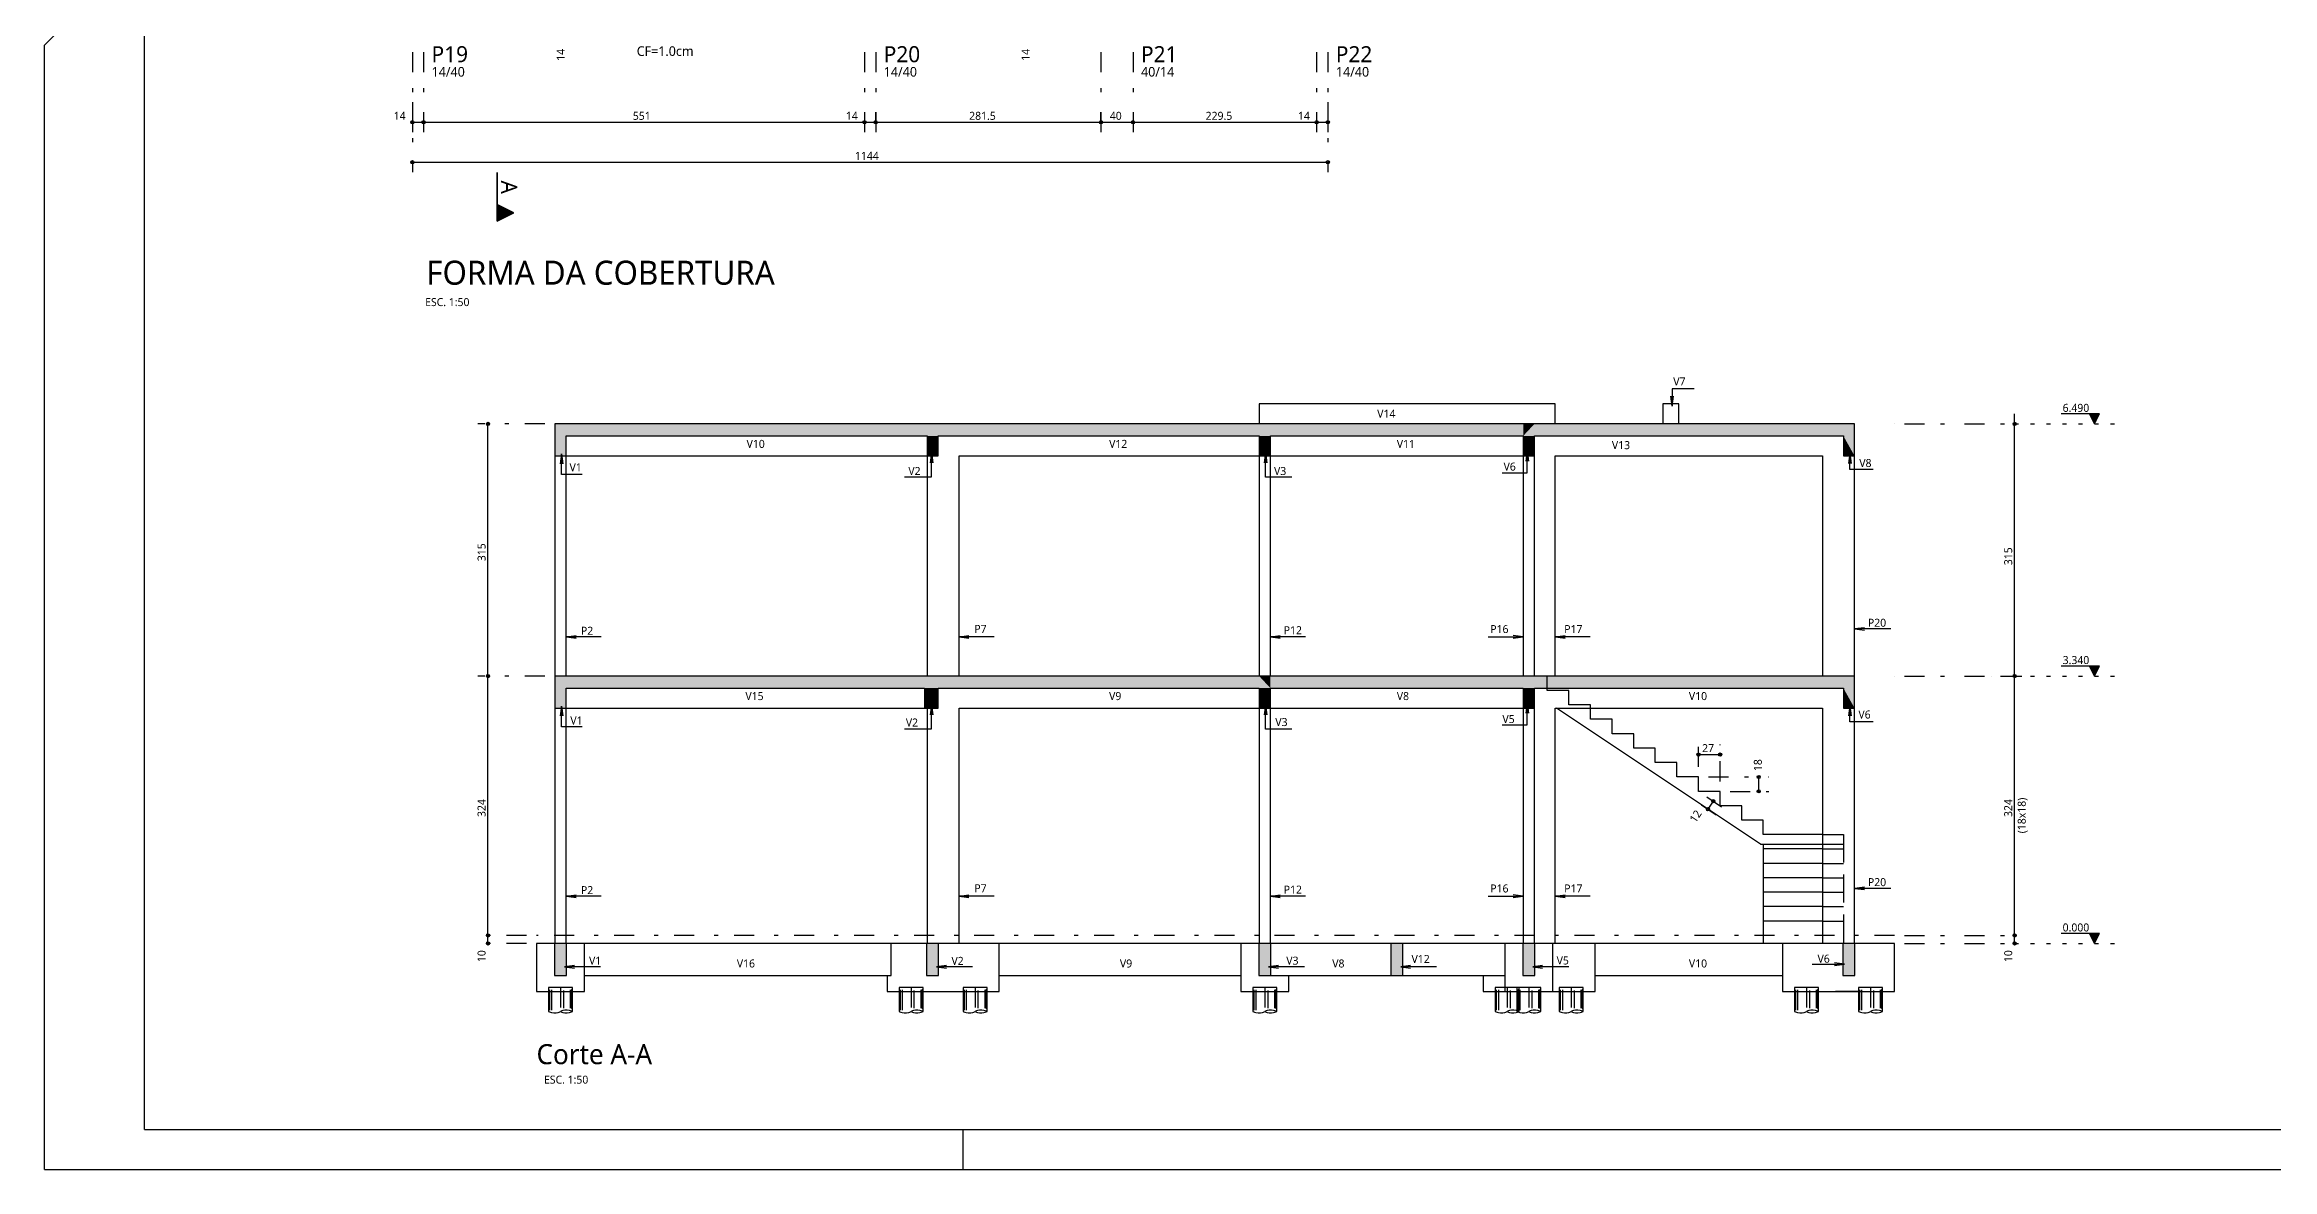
# Model space of a CAD drawing. Extents: x 5.7 to 89.5, y 0 to 70.
# Drawn here: x 5.7 to 61.4, y 0 to 28.1 of the extents above; entities that cross this region are included whole.
import ezdxf

# ---------------------------------------------------------------- set-up
doc = ezdxf.new("R2010")
doc.units = 0
doc.header["$MEASUREMENT"] = 0
for name, pattern in [('ESTILO_TQS_0001', [1, 0.7, -0.3]), ('ESTILO_TQS_0002', [0.4, 0.1, -0.3]), ('ESTILO_TQS_0003', [1.5, 0.5, -0.4, 0.1, -0.5])]:
    doc.linetypes.add(name, pattern=pattern)
for name, color, linetype in [('1', 1, 'CONTINUOUS'), ('12', 12, 'CONTINUOUS'), ('2', 2, 'CONTINUOUS'), ('3', 3, 'CONTINUOUS'), ('5', 5, 'CONTINUOUS'), ('6', 6, 'CONTINUOUS'), ('9', 9, 'CONTINUOUS')]:
    doc.layers.add(name, color=color, linetype=linetype)
doc.styles.add('TQS_LUCIDA_SANS_UNICODE', font='L_10646.TTF')

msp = doc.modelspace()

# ---------------------------------------------------------------- linework, layer by layer
at = {"layer": '1', "linetype": 'Continuous'}
for p, q in [((5.722, 28.088), (7.222, 29.588)), ((5.722, 0), (5.722, 28.088)), ((14.914, 26.911), (14.914, 26.911)), ((37.794, 26.911), (37.794, 26.911)), ((14.914, 26.161), (15.194, 26.161)), ((15.194, 26.161), (26.214, 26.161)), ((26.214, 26.161), (26.494, 26.161)), ((26.494, 26.161), (32.124, 26.161)), ((26.494, 25.911), (26.494, 25.911)), ((32.124, 26.161), (32.924, 26.161)), ((32.124, 25.911), (32.124, 25.911)), ((32.924, 26.161), (37.514, 26.161)), ((37.514, 26.161), (37.794, 26.161)), ((14.914, 25.161), (37.794, 25.161)), ((16.803, 12.325), (16.803, 18.625)), ((18.477, 18.625), (18.477, 18.625)), ((51.957, 18.625), (51.957, 18.625)), ((54.957, 12.075), (54.957, 18.875)), ((57.082, 18.875), (56.122, 18.875)), ((56.957, 18.625), (56.832, 18.875)), ((56.843, 18.853), (57.07, 18.853)), ((56.854, 18.831), (57.059, 18.831)), ((56.865, 18.808), (57.048, 18.808)), ((56.876, 18.786), (57.037, 18.786)), ((56.887, 18.764), (57.026, 18.764)), ((56.898, 18.742), (57.015, 18.742)), ((56.91, 18.719), (57.004, 18.719)), ((56.921, 18.697), (56.992, 18.697)), ((56.932, 18.675), (56.981, 18.675)), ((56.943, 18.652), (56.97, 18.652)), ((56.957, 18.625), (57.082, 18.875)), ((16.803, 5.845), (16.803, 12.325)), ((18.477, 12.325), (18.477, 12.325)), ((18.477, 12.325), (18.477, 12.325)), ((51.957, 12.325), (51.957, 12.325)), ((51.957, 12.325), (51.957, 12.325)), ((54.389, 12.325), (54.389, 12.325)), ((54.957, 5.845), (54.957, 12.325)), ((57.082, 12.575), (56.122, 12.575)), ((56.957, 12.325), (56.832, 12.575)), ((56.843, 12.553), (57.07, 12.553)), ((56.854, 12.531), (57.059, 12.531)), ((56.865, 12.508), (57.048, 12.508)), ((56.876, 12.486), (57.037, 12.486)), ((56.887, 12.464), (57.026, 12.464)), ((56.898, 12.442), (57.015, 12.442)), ((56.91, 12.419), (57.004, 12.419)), ((56.921, 12.397), (56.992, 12.397)), ((56.932, 12.375), (56.981, 12.375)), ((56.943, 12.352), (56.97, 12.352)), ((56.957, 12.325), (57.082, 12.575)), ((47.057, 10.364), (47.597, 10.364)), ((47.057, 9.805), (47.057, 9.805)), ((47.057, 9.805), (47.057, 9.805)), ((48.562, 9.445), (48.562, 9.805)), ((46.923, 9.246), (46.923, 9.246)), ((47.057, 9.445), (47.057, 9.445)), ((47.426, 9.199), (47.293, 8.999)), ((47.597, 9.445), (47.597, 9.445)), ((47.597, 9.445), (47.597, 9.445)), ((16.803, 5.645), (16.803, 5.845)), ((18.017, 5.845), (18.017, 5.845)), ((18.017, 5.845), (18.017, 5.845)), ((18.017, 5.645), (18.017, 5.645)), ((51.957, 5.845), (51.957, 5.845)), ((51.957, 5.845), (51.957, 5.845)), ((51.957, 5.645), (51.957, 5.645)), ((54.957, 5.645), (54.957, 5.845)), ((54.957, 5.645), (54.957, 5.645)), ((57.082, 5.895), (56.122, 5.895)), ((56.957, 5.645), (56.832, 5.895)), ((56.843, 5.873), (57.07, 5.873)), ((56.854, 5.851), (57.059, 5.851)), ((56.865, 5.828), (57.048, 5.828)), ((56.876, 5.806), (57.037, 5.806)), ((56.887, 5.784), (57.026, 5.784)), ((56.898, 5.762), (57.015, 5.762)), ((56.91, 5.739), (57.004, 5.739)), ((56.921, 5.717), (56.992, 5.717)), ((56.932, 5.695), (56.981, 5.695)), ((56.943, 5.672), (56.97, 5.672)), ((56.957, 5.645), (57.082, 5.895)), ((28.67, 1), (28.67, 0)), ((5.722, 0), (89.5, 0))]:
    msp.add_line(p, q, dxfattribs=at)
at = {"layer": '1', "linetype": 'ESTILO_TQS_0003'}
for p, q in [((14.914, 27.911), (14.914, 25.911)), ((15.194, 27.911), (15.194, 25.911)), ((15.194, 27.911), (15.194, 25.911)), ((26.214, 27.911), (26.214, 25.911)), ((26.214, 27.911), (26.214, 25.911)), ((26.494, 27.911), (26.494, 25.911)), ((32.124, 27.911), (32.124, 25.911)), ((32.924, 27.911), (32.924, 25.911)), ((32.924, 27.911), (32.924, 25.911)), ((37.514, 27.911), (37.514, 25.911)), ((37.514, 27.911), (37.514, 25.911)), ((37.794, 27.911), (37.794, 25.911)), ((14.914, 26.661), (14.914, 24.911)), ((26.494, 26.161), (26.494, 26.411)), ((32.124, 26.161), (32.124, 26.411)), ((37.794, 26.661), (37.794, 24.911)), ((18.227, 18.625), (16.553, 18.625)), ((52.207, 18.625), (55.207, 18.625)), ((18.227, 12.325), (16.553, 12.325)), ((18.227, 12.325), (16.553, 12.325)), ((52.207, 12.325), (55.207, 12.325)), ((52.207, 12.325), (55.207, 12.325)), ((54.639, 12.325), (55.207, 12.325)), ((47.057, 10.055), (47.057, 10.614)), ((47.597, 9.695), (47.597, 10.614)), ((47.307, 9.805), (48.812, 9.805)), ((47.131, 9.107), (47.501, 8.861)), ((47.265, 9.307), (47.634, 9.06)), ((47.847, 9.445), (48.812, 9.445)), ((17.767, 5.845), (16.553, 5.845)), ((17.767, 5.845), (16.553, 5.845)), ((17.767, 5.645), (16.553, 5.645)), ((52.207, 5.845), (55.207, 5.845)), ((52.207, 5.845), (55.207, 5.845)), ((52.207, 5.645), (55.207, 5.645)), ((18.617, 4.545), (18.617, 3.823)), ((27.377, 4.545), (27.377, 3.823)), ((28.977, 4.545), (28.977, 3.823)), ((36.217, 4.545), (36.217, 3.823)), ((42.277, 4.545), (42.277, 3.823)), ((42.817, 4.545), (42.817, 3.823)), ((43.877, 4.545), (43.877, 3.823)), ((49.757, 4.545), (49.757, 3.823)), ((51.357, 4.545), (51.357, 3.823))]:
    msp.add_line(p, q, dxfattribs=at)
at = {"layer": '1', "linetype": 'ESTILO_TQS_0001'}
for p, q in [((44.357, 11.605), (43.817, 11.605)), ((44.357, 11.525), (44.357, 11.605)), ((50.157, 8.365), (50.677, 8.365)), ((50.677, 8.365), (50.677, 5.645)), ((50.157, 8.125), (50.677, 8.125)), ((50.157, 8.005), (50.677, 8.005)), ((50.157, 7.645), (50.677, 7.645)), ((50.157, 7.285), (50.677, 7.285)), ((50.157, 6.925), (50.677, 6.925)), ((50.157, 6.565), (50.677, 6.565)), ((50.157, 6.205), (50.677, 6.205))]:
    msp.add_line(p, q, dxfattribs=at)
at = {"layer": '1', "linetype": 'Continuous'}
for points in [[(46.945, 19.501), (46.397, 19.501), (46.397, 19.069), (46.365, 19.317), (46.397, 19.069), (46.43, 19.317)], [(19.16, 17.359), (18.642, 17.359), (18.642, 17.877), (18.674, 17.63), (18.642, 17.877), (18.609, 17.63)], [(27.211, 17.304), (27.888, 17.304), (27.888, 17.901), (27.921, 17.653), (27.888, 17.901), (27.856, 17.653)], [(36.891, 17.296), (36.237, 17.296), (36.237, 17.901), (36.27, 17.653), (36.237, 17.901), (36.205, 17.653)], [(42.15, 17.405), (42.776, 17.405), (42.776, 17.944), (42.809, 17.696), (42.776, 17.944), (42.744, 17.696)], [(51.423, 17.485), (50.84, 17.485), (50.84, 17.881), (50.872, 17.633), (50.84, 17.881), (50.807, 17.633)], [(51.867, 13.502), (50.957, 13.502), (51.204, 13.534), (50.957, 13.502), (51.204, 13.469)], [(19.633, 13.304), (18.757, 13.304), (19.004, 13.271), (18.757, 13.304), (19.004, 13.336)], [(29.453, 13.304), (28.577, 13.304), (28.824, 13.271), (28.577, 13.304), (28.824, 13.336)], [(37.233, 13.304), (36.357, 13.304), (36.604, 13.271), (36.357, 13.304), (36.604, 13.336)], [(41.8, 13.304), (42.677, 13.304), (42.429, 13.271), (42.677, 13.304), (42.429, 13.336)], [(44.353, 13.304), (43.477, 13.304), (43.724, 13.271), (43.477, 13.304), (43.724, 13.336)], [(19.16, 11.059), (18.642, 11.059), (18.642, 11.577), (18.674, 11.33), (18.642, 11.577), (18.609, 11.33)], [(27.211, 11.004), (27.888, 11.004), (27.888, 11.601), (27.921, 11.353), (27.888, 11.601), (27.856, 11.353)], [(36.891, 10.996), (36.237, 10.996), (36.237, 11.601), (36.27, 11.353), (36.237, 11.601), (36.205, 11.353)], [(42.15, 11.105), (42.776, 11.105), (42.776, 11.644), (42.809, 11.396), (42.776, 11.644), (42.744, 11.396)], [(51.423, 11.185), (50.84, 11.185), (50.84, 11.581), (50.872, 11.333), (50.84, 11.581), (50.807, 11.333)], [(19.633, 6.824), (18.757, 6.824), (19.004, 6.791), (18.757, 6.824), (19.004, 6.856)], [(29.453, 6.824), (28.577, 6.824), (28.824, 6.791), (28.577, 6.824), (28.824, 6.856)], [(37.233, 6.824), (36.357, 6.824), (36.604, 6.791), (36.357, 6.824), (36.604, 6.856)], [(41.8, 6.824), (42.677, 6.824), (42.429, 6.791), (42.677, 6.824), (42.429, 6.856)], [(44.353, 6.824), (43.477, 6.824), (43.724, 6.791), (43.477, 6.824), (43.724, 6.856)], [(51.867, 7.022), (50.957, 7.022), (51.204, 7.054), (50.957, 7.022), (51.204, 6.989)], [(19.613, 5.061), (18.714, 5.061), (18.962, 5.094), (18.714, 5.061), (18.962, 5.029)], [(28.913, 5.061), (28.014, 5.061), (28.262, 5.094), (28.014, 5.061), (28.262, 5.029)], [(37.213, 5.061), (36.314, 5.061), (36.562, 5.094), (36.314, 5.061), (36.562, 5.029)], [(40.513, 5.061), (39.614, 5.061), (39.862, 5.094), (39.614, 5.061), (39.862, 5.029)], [(43.813, 5.061), (42.914, 5.061), (43.162, 5.094), (42.914, 5.061), (43.162, 5.029)], [(49.9, 5.125), (50.706, 5.125), (50.458, 5.093), (50.706, 5.125), (50.458, 5.158)]]:
    msp.add_lwpolyline(points, dxfattribs=at)
at = {"layer": '1', "linetype": 'ESTILO_TQS_0001'}
for points in [[(43.277, 11.965), (43.277, 12.325), (42.737, 12.325)], [(43.817, 11.605), (43.817, 11.965), (43.277, 11.965)]]:
    msp.add_lwpolyline(points, dxfattribs=at)
at = {"layer": '1', "linetype": 'ESTILO_TQS_0003'}
msp.add_lwpolyline([(51.957, 5.845), (18.017, 5.845)], dxfattribs=at)
at = {"layer": '1', "linetype": 'Continuous'}
for centre, radius in [((14.914, 26.161), 0.04), ((14.914, 26.161), 0.02), ((15.194, 26.161), 0.04), ((15.194, 26.161), 0.04), ((15.194, 26.161), 0.02), ((15.194, 26.161), 0.02), ((26.214, 26.161), 0.04), ((26.214, 26.161), 0.04), ((26.214, 26.161), 0.02), ((26.214, 26.161), 0.02), ((26.494, 26.161), 0.04), ((26.494, 26.161), 0.04), ((26.494, 26.161), 0.02), ((26.494, 26.161), 0.02), ((32.124, 26.161), 0.04), ((32.124, 26.161), 0.04), ((32.124, 26.161), 0.02), ((32.124, 26.161), 0.02), ((32.924, 26.161), 0.04), ((32.924, 26.161), 0.04), ((32.924, 26.161), 0.02), ((32.924, 26.161), 0.02), ((37.514, 26.161), 0.04), ((37.514, 26.161), 0.04), ((37.514, 26.161), 0.02), ((37.514, 26.161), 0.02), ((37.794, 26.161), 0.04), ((37.794, 26.161), 0.02), ((14.914, 25.161), 0.04), ((14.914, 25.161), 0.02), ((37.794, 25.161), 0.04), ((37.794, 25.161), 0.02), ((16.803, 18.625), 0.04), ((16.803, 18.625), 0.02), ((54.957, 18.625), 0.04), ((54.957, 18.625), 0.02), ((16.803, 12.325), 0.04), ((16.803, 12.325), 0.04), ((16.803, 12.325), 0.02), ((16.803, 12.325), 0.02), ((54.957, 12.325), 0.04), ((54.957, 12.325), 0.04), ((54.957, 12.325), 0.04), ((54.957, 12.325), 0.02), ((54.957, 12.325), 0.02), ((54.957, 12.325), 0.02), ((47.057, 10.364), 0.04), ((47.057, 10.364), 0.02), ((47.597, 10.364), 0.04), ((47.597, 10.364), 0.02), ((48.562, 9.805), 0.04), ((48.562, 9.445), 0.04), ((48.562, 9.805), 0.02), ((47.293, 8.999), 0.04), ((47.293, 8.999), 0.02), ((47.426, 9.199), 0.04), ((47.426, 9.199), 0.02), ((48.562, 9.445), 0.02), ((16.803, 5.845), 0.04), ((16.803, 5.845), 0.04), ((16.803, 5.645), 0.04), ((16.803, 5.845), 0.02), ((16.803, 5.845), 0.02), ((16.803, 5.645), 0.02), ((54.957, 5.845), 0.04), ((54.957, 5.845), 0.04), ((54.957, 5.645), 0.04), ((54.957, 5.645), 0.04), ((54.957, 5.845), 0.02), ((54.957, 5.845), 0.02), ((54.957, 5.645), 0.02), ((54.957, 5.645), 0.02)]:
    msp.add_circle(centre, radius, dxfattribs=at)
at = {"layer": '12', "linetype": 'Continuous'}
for q in [(8.222, 69), (88.5, 1)]:
    msp.add_line((8.222, 1), q, dxfattribs=at)
at = {"layer": '2', "linetype": 'Continuous'}
for p, q in [((48.604, 8.125), (43.504, 11.525)), ((48.604, 8.125), (50.157, 8.125)), ((48.677, 8.125), (48.677, 5.645)), ((18.917, 4.545), (18.317, 4.545)), ((18.317, 4.545), (18.317, 3.945)), ((18.331, 3.982), (18.331, 4.485)), ((18.351, 3.979), (18.351, 4.49)), ((18.403, 3.976), (18.403, 4.488)), ((18.698, 4.026), (18.698, 4.467)), ((18.866, 4.032), (18.866, 4.49)), ((18.898, 4.023), (18.898, 4.493)), ((18.91, 4.012), (18.91, 4.507)), ((18.917, 3.945), (18.917, 4.545)), ((27.677, 4.545), (27.077, 4.545)), ((27.077, 4.545), (27.077, 3.945)), ((27.091, 3.982), (27.091, 4.485)), ((27.111, 3.979), (27.111, 4.49)), ((27.163, 3.976), (27.163, 4.488)), ((27.458, 4.026), (27.458, 4.467)), ((27.626, 4.032), (27.626, 4.49)), ((27.658, 4.023), (27.658, 4.493)), ((27.67, 4.012), (27.67, 4.507)), ((27.677, 3.945), (27.677, 4.545)), ((29.277, 4.545), (28.677, 4.545)), ((28.677, 4.545), (28.677, 3.945)), ((28.691, 3.982), (28.691, 4.485)), ((28.711, 3.979), (28.711, 4.49)), ((28.763, 3.976), (28.763, 4.488)), ((29.058, 4.026), (29.058, 4.467)), ((29.226, 4.032), (29.226, 4.49)), ((29.258, 4.023), (29.258, 4.493)), ((29.27, 4.012), (29.27, 4.507)), ((29.277, 3.945), (29.277, 4.545)), ((36.517, 4.545), (35.917, 4.545)), ((35.917, 4.545), (35.917, 3.945)), ((35.931, 3.982), (35.931, 4.485)), ((35.951, 3.979), (35.951, 4.49)), ((36.003, 3.976), (36.003, 4.488)), ((36.298, 4.026), (36.298, 4.467)), ((36.466, 4.032), (36.466, 4.49)), ((36.498, 4.023), (36.498, 4.493)), ((36.51, 4.012), (36.51, 4.507)), ((36.517, 3.945), (36.517, 4.545)), ((42.577, 4.545), (41.977, 4.545)), ((41.977, 4.545), (41.977, 3.945)), ((41.991, 3.982), (41.991, 4.485)), ((42.011, 3.979), (42.011, 4.49)), ((42.063, 3.976), (42.063, 4.488)), ((42.358, 4.026), (42.358, 4.467)), ((43.117, 4.545), (42.517, 4.545)), ((42.517, 4.545), (42.517, 3.945)), ((42.526, 4.032), (42.526, 4.49)), ((42.531, 3.982), (42.531, 4.485)), ((42.551, 3.979), (42.551, 4.49)), ((42.558, 4.023), (42.558, 4.493)), ((42.57, 4.012), (42.57, 4.507)), ((42.577, 3.945), (42.577, 4.545)), ((42.603, 3.976), (42.603, 4.488)), ((42.898, 4.026), (42.898, 4.467)), ((43.066, 4.032), (43.066, 4.49)), ((43.098, 4.023), (43.098, 4.493)), ((43.11, 4.012), (43.11, 4.507)), ((43.117, 3.945), (43.117, 4.545)), ((44.177, 4.545), (43.577, 4.545)), ((43.577, 4.545), (43.577, 3.945)), ((43.591, 3.982), (43.591, 4.485)), ((43.611, 3.979), (43.611, 4.49)), ((43.663, 3.976), (43.663, 4.488)), ((43.958, 4.026), (43.958, 4.467)), ((44.126, 4.032), (44.126, 4.49)), ((44.158, 4.023), (44.158, 4.493)), ((44.17, 4.012), (44.17, 4.507)), ((44.177, 3.945), (44.177, 4.545)), ((50.057, 4.545), (49.457, 4.545)), ((49.457, 4.545), (49.457, 3.945)), ((49.471, 3.982), (49.471, 4.485)), ((49.491, 3.979), (49.491, 4.49)), ((49.543, 3.976), (49.543, 4.488)), ((49.838, 4.026), (49.838, 4.467)), ((50.006, 4.032), (50.006, 4.49)), ((50.038, 4.023), (50.038, 4.493)), ((50.05, 4.012), (50.05, 4.507)), ((50.057, 3.945), (50.057, 4.545)), ((51.657, 4.545), (51.057, 4.545)), ((51.057, 4.545), (51.057, 3.945)), ((51.071, 3.982), (51.071, 4.485)), ((51.091, 3.979), (51.091, 4.49)), ((51.143, 3.976), (51.143, 4.488)), ((51.438, 4.026), (51.438, 4.467)), ((51.606, 4.032), (51.606, 4.49)), ((51.638, 4.023), (51.638, 4.493)), ((51.65, 4.012), (51.65, 4.507)), ((51.657, 3.945), (51.657, 4.545))]:
    msp.add_line(p, q, dxfattribs=at)
for points in [[(36.077, 19.125), (36.077, 18.625)], [(36.357, 19.125), (36.077, 19.125)], [(40.667, 19.125), (40.467, 19.125), (36.357, 19.125)], [(42.677, 19.125), (40.867, 19.125), (40.667, 19.125)], [(43.477, 18.625), (43.477, 19.125), (42.817, 19.125), (42.677, 19.125)], [(46.167, 19.125), (46.167, 18.625)], [(46.567, 18.625), (46.567, 19.125), (46.167, 19.125)], [(18.757, 18.625), (18.477, 18.625), (18.477, 17.825), (18.757, 17.825)], [(27.777, 18.625), (18.757, 18.625)], [(27.777, 18.625), (18.757, 18.625)], [(28.057, 18.625), (27.777, 18.625)], [(36.077, 18.625), (28.057, 18.625)], [(36.077, 18.625), (28.577, 18.625)], [(36.357, 18.625), (36.077, 18.625)], [(42.677, 18.625), (36.357, 18.625)], [(42.957, 18.625), (42.677, 18.625)], [(50.677, 18.625), (42.957, 18.625)], [(50.957, 17.825), (50.957, 18.625), (50.677, 18.625)], [(18.477, 17.825), (18.477, 12.325)], [(18.757, 18.325), (27.777, 18.325)], [(18.757, 17.825), (18.757, 18.325)], [(18.757, 12.325), (18.757, 17.825)], [(18.757, 17.825), (27.777, 17.825)], [(27.777, 18.325), (27.777, 17.825), (28.057, 17.825)], [(27.777, 17.825), (27.777, 12.325)], [(28.057, 18.325), (36.077, 18.325)], [(28.057, 17.825), (28.057, 18.325)], [(28.577, 12.325), (28.577, 17.825)], [(28.577, 17.825), (36.077, 17.825)], [(36.077, 18.325), (36.077, 17.825), (36.357, 17.825)], [(36.077, 17.825), (36.077, 12.325)], [(36.357, 18.325), (42.677, 18.325)], [(36.357, 17.825), (36.357, 18.325)], [(36.357, 12.325), (36.357, 17.825)], [(36.357, 17.825), (42.677, 17.825)], [(42.677, 18.325), (42.677, 17.825), (42.957, 17.825)], [(42.677, 17.825), (42.677, 12.325)], [(42.957, 18.325), (50.677, 18.325)], [(42.957, 17.825), (42.957, 18.325)], [(42.957, 12.325), (42.957, 17.825)], [(43.477, 12.325), (43.477, 17.825)], [(43.477, 17.825), (46.167, 17.825), (46.367, 17.825)], [(46.367, 17.825), (46.567, 17.825), (50.157, 17.825)], [(50.157, 17.825), (50.157, 12.325)], [(50.677, 18.325), (50.677, 17.825), (50.957, 17.825)], [(50.957, 12.325), (50.957, 17.825)], [(18.757, 12.325), (18.477, 12.325), (18.477, 11.525), (18.757, 11.525)], [(27.717, 12.325), (18.757, 12.325)], [(28.057, 12.325), (27.717, 12.325)], [(36.077, 12.325), (28.057, 12.325)], [(36.077, 12.325), (28.577, 12.325)], [(36.357, 12.325), (36.077, 12.325)], [(42.677, 12.325), (36.357, 12.325)], [(42.957, 12.325), (42.677, 12.325)], [(50.677, 12.325), (42.957, 12.325)], [(50.957, 11.525), (50.957, 12.325), (50.677, 12.325)], [(18.757, 12.025), (27.717, 12.025)], [(18.757, 11.525), (18.757, 12.025)], [(27.717, 12.025), (27.717, 11.525), (28.057, 11.525)], [(28.057, 12.025), (36.077, 12.025)], [(28.057, 11.525), (28.057, 12.025)], [(36.077, 12.025), (36.077, 11.525), (36.357, 11.525)], [(36.357, 12.025), (42.677, 12.025)], [(36.357, 11.525), (36.357, 12.025)], [(42.677, 12.025), (42.677, 11.525), (42.957, 11.525)], [(42.957, 12.025), (50.677, 12.025)], [(42.957, 11.525), (42.957, 12.025)], [(50.677, 12.025), (50.677, 11.525), (50.957, 11.525)], [(18.477, 11.525), (18.477, 5.645)], [(18.757, 5.645), (18.757, 11.525)], [(18.757, 11.525), (27.717, 11.525)], [(27.777, 11.525), (27.777, 5.645)], [(28.577, 5.645), (28.577, 11.525)], [(28.577, 11.525), (36.077, 11.525)], [(36.077, 11.525), (36.077, 5.645)], [(36.357, 5.645), (36.357, 11.525)], [(36.357, 11.525), (42.677, 11.525)], [(42.677, 11.525), (42.677, 5.645)], [(42.957, 5.645), (42.957, 11.525)], [(43.477, 5.645), (43.477, 11.525)], [(43.477, 11.525), (50.157, 11.525)], [(44.357, 11.245), (44.357, 11.525)], [(44.897, 10.885), (44.897, 11.245), (44.357, 11.245)], [(50.157, 11.525), (50.157, 5.645)], [(50.957, 5.645), (50.957, 11.525)], [(45.437, 10.525), (45.437, 10.885), (44.897, 10.885)], [(45.977, 10.165), (45.977, 10.525), (45.437, 10.525)], [(46.517, 9.805), (46.517, 10.165), (45.977, 10.165)], [(47.057, 9.445), (47.057, 9.805), (46.517, 9.805)], [(47.597, 9.085), (47.597, 9.445), (47.057, 9.445)], [(48.137, 8.725), (48.137, 9.085), (47.597, 9.085)], [(48.677, 8.365), (48.677, 8.725), (48.137, 8.725)], [(50.157, 8.365), (48.677, 8.365)], [(50.157, 8.005), (48.677, 8.005)], [(50.157, 7.645), (48.677, 7.645)], [(50.157, 7.285), (48.677, 7.285)], [(50.157, 6.925), (48.677, 6.925)], [(50.157, 6.565), (48.677, 6.565)], [(50.157, 6.205), (48.677, 6.205)], [(18.017, 5.645), (18.017, 4.445), (18.317, 4.445), (18.404, 4.445), (18.829, 4.445), (18.917, 4.445), (19.217, 4.445), (19.217, 5.645), (18.767, 5.645)], [(18.467, 5.645), (18.017, 5.645)], [(18.767, 4.845), (18.767, 5.645), (18.467, 5.645), (18.467, 4.845), (18.767, 4.845)], [(19.217, 4.845), (26.777, 4.845), (26.882, 4.845), (26.882, 5.645), (26.777, 5.645), (19.217, 5.645)], [(26.777, 4.845), (26.777, 4.445), (27.077, 4.445), (27.164, 4.445), (27.589, 4.445), (27.677, 4.445), (28.677, 4.445), (28.764, 4.445), (28.977, 4.445), (29.189, 4.445), (29.577, 4.445), (29.577, 5.645), (28.067, 5.645)], [(27.767, 5.645), (26.882, 5.645)], [(28.067, 4.845), (28.067, 5.645), (27.767, 5.645), (27.767, 4.845), (28.067, 4.845)], [(35.617, 5.645), (29.577, 5.645)], [(35.617, 5.645), (35.617, 4.445), (35.917, 4.445), (36.004, 4.445), (36.817, 4.445), (36.817, 4.845)], [(36.067, 5.645), (35.617, 5.645)], [(36.367, 4.845), (36.367, 5.645), (36.067, 5.645), (36.067, 4.845), (36.367, 4.845)], [(39.367, 5.645), (36.367, 5.645)], [(39.667, 4.845), (39.667, 5.645), (39.367, 5.645), (39.367, 4.845), (39.667, 4.845)], [(42.217, 5.645), (39.667, 5.645)], [(42.217, 5.645), (42.217, 4.445), (42.517, 4.445), (42.604, 4.445), (43.417, 4.445), (43.417, 5.645), (42.967, 5.645)], [(42.667, 5.645), (42.217, 5.645)], [(42.967, 4.845), (42.967, 5.645), (42.667, 5.645), (42.667, 4.845), (42.967, 4.845)], [(43.417, 4.445), (43.577, 4.445), (43.664, 4.445), (43.877, 4.445), (44.089, 4.445), (44.477, 4.445), (44.477, 5.645), (43.417, 5.645)], [(49.157, 5.645), (44.477, 5.645)], [(49.157, 5.645), (49.157, 4.445), (49.457, 4.445), (49.544, 4.445), (50.481, 4.445)], [(50.667, 5.645), (49.157, 5.645)], [(51.057, 4.445), (51.144, 4.445), (50.481, 4.445), (51.569, 4.445), (51.957, 4.445), (51.957, 5.645), (50.967, 5.645)], [(50.967, 4.845), (50.967, 5.645), (50.667, 5.645), (50.667, 4.845), (50.967, 4.845)], [(29.577, 4.845), (35.617, 4.845)], [(36.367, 4.845), (39.367, 4.845)], [(39.667, 4.845), (42.217, 4.845)], [(41.677, 4.845), (41.677, 4.445), (41.977, 4.445), (42.064, 4.445), (42.217, 4.445)], [(44.477, 4.845), (49.157, 4.845)], [(18.317, 3.945), (18.34, 3.934), (18.363, 3.926), (18.395, 3.917), (18.448, 3.909), (18.507, 3.911), (18.558, 3.922), (18.583, 3.93), (18.617, 3.945)], [(18.917, 3.945), (18.893, 3.956), (18.87, 3.965), (18.838, 3.974), (18.785, 3.981), (18.726, 3.979), (18.675, 3.969), (18.65, 3.96), (18.617, 3.945)], [(18.617, 3.945), (18.65, 3.93), (18.675, 3.922), (18.726, 3.911), (18.785, 3.909), (18.838, 3.917), (18.87, 3.926), (18.893, 3.934), (18.917, 3.945)], [(27.077, 3.945), (27.1, 3.934), (27.123, 3.926), (27.155, 3.917), (27.208, 3.909), (27.267, 3.911), (27.318, 3.922), (27.343, 3.93), (27.377, 3.945)], [(27.677, 3.945), (27.653, 3.956), (27.63, 3.965), (27.598, 3.974), (27.545, 3.981), (27.486, 3.979), (27.435, 3.969), (27.41, 3.96), (27.377, 3.945)], [(27.377, 3.945), (27.41, 3.93), (27.435, 3.922), (27.486, 3.911), (27.545, 3.909), (27.598, 3.917), (27.63, 3.926), (27.653, 3.934), (27.677, 3.945)], [(28.677, 3.945), (28.7, 3.934), (28.723, 3.926), (28.755, 3.917), (28.808, 3.909), (28.867, 3.911), (28.918, 3.922), (28.943, 3.93), (28.977, 3.945)], [(29.277, 3.945), (29.253, 3.956), (29.23, 3.965), (29.198, 3.974), (29.145, 3.981), (29.086, 3.979), (29.035, 3.969), (29.01, 3.96), (28.977, 3.945)], [(28.977, 3.945), (29.01, 3.93), (29.035, 3.922), (29.086, 3.911), (29.145, 3.909), (29.198, 3.917), (29.23, 3.926), (29.253, 3.934), (29.277, 3.945)], [(35.917, 3.945), (35.94, 3.934), (35.963, 3.926), (35.995, 3.917), (36.048, 3.909), (36.107, 3.911), (36.158, 3.922), (36.183, 3.93), (36.217, 3.945)], [(36.517, 3.945), (36.493, 3.956), (36.47, 3.965), (36.438, 3.974), (36.385, 3.981), (36.326, 3.979), (36.275, 3.969), (36.25, 3.96), (36.217, 3.945)], [(36.217, 3.945), (36.25, 3.93), (36.275, 3.922), (36.326, 3.911), (36.385, 3.909), (36.438, 3.917), (36.47, 3.926), (36.493, 3.934), (36.517, 3.945)], [(41.977, 3.945), (42, 3.934), (42.023, 3.926), (42.055, 3.917), (42.108, 3.909), (42.167, 3.911), (42.218, 3.922), (42.243, 3.93), (42.277, 3.945)], [(42.577, 3.945), (42.553, 3.956), (42.53, 3.965), (42.498, 3.974), (42.445, 3.981), (42.386, 3.979), (42.335, 3.969), (42.31, 3.96), (42.277, 3.945)], [(42.277, 3.945), (42.31, 3.93), (42.335, 3.922), (42.386, 3.911), (42.445, 3.909), (42.498, 3.917), (42.53, 3.926), (42.553, 3.934), (42.577, 3.945)], [(42.517, 3.945), (42.54, 3.934), (42.563, 3.926), (42.595, 3.917), (42.648, 3.909), (42.707, 3.911), (42.758, 3.922), (42.783, 3.93), (42.817, 3.945)], [(43.117, 3.945), (43.093, 3.956), (43.07, 3.965), (43.038, 3.974), (42.985, 3.981), (42.926, 3.979), (42.875, 3.969), (42.85, 3.96), (42.817, 3.945)], [(42.817, 3.945), (42.85, 3.93), (42.875, 3.922), (42.926, 3.911), (42.985, 3.909), (43.038, 3.917), (43.07, 3.926), (43.093, 3.934), (43.117, 3.945)], [(43.577, 3.945), (43.6, 3.934), (43.623, 3.926), (43.655, 3.917), (43.708, 3.909), (43.767, 3.911), (43.818, 3.922), (43.843, 3.93), (43.877, 3.945)], [(44.177, 3.945), (44.153, 3.956), (44.13, 3.965), (44.098, 3.974), (44.045, 3.981), (43.986, 3.979), (43.935, 3.969), (43.91, 3.96), (43.877, 3.945)], [(43.877, 3.945), (43.91, 3.93), (43.935, 3.922), (43.986, 3.911), (44.045, 3.909), (44.098, 3.917), (44.13, 3.926), (44.153, 3.934), (44.177, 3.945)], [(49.457, 3.945), (49.48, 3.934), (49.503, 3.926), (49.535, 3.917), (49.588, 3.909), (49.647, 3.911), (49.698, 3.922), (49.723, 3.93), (49.757, 3.945)], [(50.057, 3.945), (50.033, 3.956), (50.01, 3.965), (49.978, 3.974), (49.925, 3.981), (49.866, 3.979), (49.815, 3.969), (49.79, 3.96), (49.757, 3.945)], [(49.757, 3.945), (49.79, 3.93), (49.815, 3.922), (49.866, 3.911), (49.925, 3.909), (49.978, 3.917), (50.01, 3.926), (50.033, 3.934), (50.057, 3.945)], [(51.057, 3.945), (51.08, 3.934), (51.103, 3.926), (51.135, 3.917), (51.188, 3.909), (51.247, 3.911), (51.298, 3.922), (51.323, 3.93), (51.357, 3.945)], [(51.657, 3.945), (51.633, 3.956), (51.61, 3.965), (51.578, 3.974), (51.525, 3.981), (51.466, 3.979), (51.415, 3.969), (51.39, 3.96), (51.357, 3.945)], [(51.357, 3.945), (51.39, 3.93), (51.415, 3.922), (51.466, 3.911), (51.525, 3.909), (51.578, 3.917), (51.61, 3.926), (51.633, 3.934), (51.657, 3.945)]]:
    msp.add_lwpolyline(points, dxfattribs=at)
at = {"layer": '3', "linetype": 'Continuous'}
for p, q in [((17.033, 24.905), (17.033, 23.689)), ((17.035, 23.692), (17.035, 24.905)), ((17.448, 23.896), (17.035, 24.103)), ((17.444, 23.896), (17.035, 24.101)), ((17.065, 23.705), (17.065, 24.088)), ((17.097, 23.721), (17.097, 24.072)), ((17.129, 23.737), (17.129, 24.056)), ((17.161, 23.753), (17.161, 24.04)), ((17.193, 23.768), (17.193, 24.024)), ((17.224, 23.784), (17.224, 24.008)), ((17.256, 23.8), (17.256, 23.992)), ((17.288, 23.816), (17.288, 23.976)), ((17.32, 23.832), (17.32, 23.96)), ((17.352, 23.848), (17.352, 23.944)), ((17.033, 23.689), (17.448, 23.896)), ((17.035, 23.692), (17.444, 23.896)), ((17.384, 23.864), (17.384, 23.928)), ((17.416, 23.88), (17.416, 23.915))]:
    msp.add_line(p, q, dxfattribs=at)
at = {"layer": '3', "linetype": 'ESTILO_TQS_0002'}
for p, q in [((54.957, 18.625), (57.557, 18.625)), ((54.957, 12.325), (57.557, 12.325)), ((54.957, 5.645), (57.557, 5.645))]:
    msp.add_line(p, q, dxfattribs=at)
at = {"layer": '3', "linetype": 'Continuous'}
for points in [[(42.677, 18.325), (42.677, 17.825), (42.957, 17.825), (42.957, 18.325), (50.677, 18.325), (50.677, 17.825), (50.957, 17.825), (50.957, 18.625), (50.677, 18.625), (42.957, 18.625), (42.677, 18.625), (36.357, 18.625), (36.077, 18.625), (28.057, 18.625), (27.777, 18.625), (18.757, 18.625), (18.477, 18.625), (18.477, 17.825), (18.757, 17.825), (18.757, 18.325), (27.777, 18.325), (27.777, 17.825), (28.057, 17.825), (28.057, 18.325), (36.077, 18.325), (36.077, 17.825), (36.357, 17.825), (36.357, 18.325), (42.677, 18.325)], [(36.357, 12.025), (42.677, 12.025), (42.677, 11.525), (42.957, 11.525), (42.957, 12.025), (50.677, 12.025), (50.677, 11.525), (50.957, 11.525), (50.957, 12.325), (50.677, 12.325), (42.957, 12.325), (42.677, 12.325), (36.357, 12.325), (36.077, 12.325), (28.057, 12.325), (27.717, 12.325), (18.757, 12.325), (18.477, 12.325), (18.477, 11.525), (18.757, 11.525), (18.757, 12.025), (27.717, 12.025), (27.717, 11.525), (28.057, 11.525), (28.057, 12.025), (36.077, 12.025), (36.077, 11.525), (36.357, 11.525), (36.357, 12.025)], [(18.767, 4.845), (18.767, 5.645), (18.467, 5.645), (18.467, 4.845), (18.767, 4.845)], [(28.067, 4.845), (28.067, 5.645), (27.767, 5.645), (27.767, 4.845), (28.067, 4.845)], [(36.367, 4.845), (36.367, 5.645), (36.067, 5.645), (36.067, 4.845), (36.367, 4.845)], [(39.667, 4.845), (39.667, 5.645), (39.367, 5.645), (39.367, 4.845), (39.667, 4.845)], [(42.967, 4.845), (42.967, 5.645), (42.667, 5.645), (42.667, 4.845), (42.967, 4.845)], [(50.967, 4.845), (50.967, 5.645), (50.667, 5.645), (50.667, 4.845), (50.967, 4.845)]]:
    msp.add_lwpolyline(points, dxfattribs=at)
at = {"layer": '9', "linetype": 'Continuous'}
for points in [[(42.677, 18.325), (42.677, 17.825), (42.957, 17.825), (42.957, 18.325), (50.677, 18.325), (50.677, 17.825), (50.957, 17.825), (50.957, 18.625), (50.677, 18.625), (42.957, 18.625), (42.677, 18.625), (36.357, 18.625), (36.077, 18.625), (28.057, 18.625), (27.777, 18.625), (18.757, 18.625), (18.477, 18.625), (18.477, 17.825), (18.757, 17.825), (18.757, 18.325), (27.777, 18.325), (27.777, 17.825), (28.057, 17.825), (28.057, 18.325), (36.077, 18.325), (36.077, 17.825), (36.357, 17.825), (36.357, 18.325), (42.677, 18.325)], [(36.357, 12.025), (42.677, 12.025), (42.677, 11.525), (42.957, 11.525), (42.957, 12.025), (50.677, 12.025), (50.677, 11.525), (50.957, 11.525), (50.957, 12.325), (50.677, 12.325), (42.957, 12.325), (42.677, 12.325), (36.357, 12.325), (36.077, 12.325), (28.057, 12.325), (27.717, 12.325), (18.757, 12.325), (18.477, 12.325), (18.477, 11.525), (18.757, 11.525), (18.757, 12.025), (27.717, 12.025), (27.717, 11.525), (28.057, 11.525), (28.057, 12.025), (36.077, 12.025), (36.077, 11.525), (36.357, 11.525), (36.357, 12.025)], [(18.767, 4.845), (18.767, 5.645), (18.467, 5.645), (18.467, 4.845), (18.767, 4.845)], [(28.067, 4.845), (28.067, 5.645), (27.767, 5.645), (27.767, 4.845), (28.067, 4.845)], [(36.367, 4.845), (36.367, 5.645), (36.067, 5.645), (36.067, 4.845), (36.367, 4.845)], [(39.667, 4.845), (39.667, 5.645), (39.367, 5.645), (39.367, 4.845), (39.667, 4.845)], [(42.967, 4.845), (42.967, 5.645), (42.667, 5.645), (42.667, 4.845), (42.967, 4.845)], [(50.967, 4.845), (50.967, 5.645), (50.667, 5.645), (50.667, 4.845), (50.967, 4.845)]]:
    msp.add_lwpolyline(points, dxfattribs=at)
at = {"layer": '9', "linetype": 'ESTILO_TQS_0001'}
for points in [[(42.677, 18.325), (18.757, 18.625), (18.477, 18.625)], [(18.477, 18.625), (18.477, 17.825), (18.757, 17.825)], [(18.477, 18.625), (18.757, 17.825), (18.757, 18.325)], [(18.477, 18.625), (18.757, 18.325), (27.777, 18.325)], [(18.477, 18.625), (27.777, 18.325), (28.057, 18.325)], [(18.477, 18.625), (28.057, 18.325), (36.077, 18.325)], [(42.677, 18.325), (18.477, 18.625), (36.077, 18.325)], [(42.677, 18.325), (27.777, 18.625), (18.757, 18.625)], [(42.677, 18.325), (28.057, 18.625), (27.777, 18.625)], [(42.677, 18.325), (36.077, 18.625), (28.057, 18.625)], [(42.677, 18.325), (36.357, 18.625), (36.077, 18.625)], [(42.677, 18.325), (42.677, 18.625), (36.357, 18.625)], [(42.677, 18.325), (42.957, 18.325), (50.957, 18.625)], [(42.677, 18.325), (50.957, 18.625), (50.677, 18.625)], [(42.677, 18.325), (50.677, 18.625), (42.957, 18.625)], [(42.677, 18.325), (42.957, 18.625), (42.677, 18.625)], [(42.957, 18.325), (50.677, 18.325), (50.957, 18.625)], [(50.677, 18.325), (50.957, 17.825), (50.957, 18.625)], [(27.777, 18.325), (27.777, 17.825), (28.057, 17.825)], [(27.777, 18.325), (28.057, 17.825), (28.057, 18.325)], [(36.077, 18.325), (36.077, 17.825), (36.357, 17.825)], [(36.077, 18.325), (36.357, 17.825), (36.357, 18.325)], [(42.677, 18.325), (36.077, 18.325), (36.357, 18.325)], [(42.677, 18.325), (42.677, 17.825), (42.957, 17.825)], [(42.677, 18.325), (42.957, 17.825), (42.957, 18.325)], [(50.677, 18.325), (50.677, 17.825), (50.957, 17.825)], [(36.357, 12.025), (18.757, 12.325), (18.477, 12.325)], [(18.477, 12.325), (18.477, 11.525), (18.757, 11.525)], [(18.477, 12.325), (18.757, 11.525), (18.757, 12.025)], [(18.477, 12.325), (18.757, 12.025), (27.717, 12.025)], [(36.357, 12.025), (18.477, 12.325), (27.717, 12.025)], [(36.357, 12.025), (27.717, 12.325), (18.757, 12.325)], [(36.357, 12.025), (28.057, 12.325), (27.717, 12.325)], [(36.357, 12.025), (36.077, 12.325), (28.057, 12.325)], [(36.357, 12.025), (36.357, 12.325), (36.077, 12.325)], [(36.357, 12.025), (42.677, 12.025), (50.957, 12.325)], [(36.357, 12.025), (50.957, 12.325), (50.677, 12.325)], [(36.357, 12.025), (50.677, 12.325), (42.957, 12.325)], [(36.357, 12.025), (42.957, 12.325), (42.677, 12.325)], [(36.357, 12.025), (42.677, 12.325), (36.357, 12.325)], [(42.677, 12.025), (42.957, 12.025), (50.957, 12.325)], [(42.957, 12.025), (50.677, 12.025), (50.957, 12.325)], [(50.677, 12.025), (50.957, 11.525), (50.957, 12.325)], [(27.717, 12.025), (27.717, 11.525), (28.057, 11.525)], [(27.717, 12.025), (28.057, 11.525), (28.057, 12.025)], [(36.357, 12.025), (27.717, 12.025), (28.057, 12.025)], [(36.357, 12.025), (28.057, 12.025), (36.077, 12.025)], [(36.357, 12.025), (36.077, 12.025), (36.077, 11.525)], [(36.357, 12.025), (36.077, 11.525), (36.357, 11.525)], [(42.677, 12.025), (42.677, 11.525), (42.957, 11.525)], [(42.677, 12.025), (42.957, 11.525), (42.957, 12.025)], [(50.677, 12.025), (50.677, 11.525), (50.957, 11.525)], [(18.767, 4.845), (18.767, 5.645), (18.467, 5.645)], [(18.767, 4.845), (18.467, 5.645), (18.467, 4.845)], [(28.067, 4.845), (28.067, 5.645), (27.767, 5.645)], [(28.067, 4.845), (27.767, 5.645), (27.767, 4.845)], [(36.367, 4.845), (36.367, 5.645), (36.067, 5.645)], [(36.367, 4.845), (36.067, 5.645), (36.067, 4.845)], [(39.667, 4.845), (39.667, 5.645), (39.367, 5.645)], [(39.667, 4.845), (39.367, 5.645), (39.367, 4.845)], [(42.967, 4.845), (42.967, 5.645), (42.667, 5.645)], [(42.967, 4.845), (42.667, 5.645), (42.667, 4.845)], [(50.967, 4.845), (50.967, 5.645), (50.667, 5.645)], [(50.967, 4.845), (50.667, 5.645), (50.667, 4.845)]]:
    msp.add_solid(points, dxfattribs=at)

# ---------------------------------------------------------------- texts
at = {"layer": '1', "linetype": 'Continuous', "style": 'TQS_LUCIDA_SANS_UNICODE'}
for s, rotation, p in [('14', 90, (18.723, 27.694)), ('14', 90, (30.34, 27.694)), ('315', 90, (16.743, 15.195)), ('315', 90, (54.897, 15.095)), ('18', 90, (48.64, 9.951)), ('324', 90, (16.743, 8.805)), ('12', 56.3099, (46.984, 8.644)), ('324', 90, (54.897, 8.805)), ('(18x18)', 90, (55.235, 8.397)), ('10', 90, (16.743, 5.179)), ('10', 90, (54.897, 5.179))]:
    msp.add_text(s, height=0.2, rotation=rotation, dxfattribs=at).set_placement(p)
for s, p in [('14', (14.447, 26.221)), ('551', (20.424, 26.221)), ('14', (25.747, 26.221)), ('281.5', (28.829, 26.221)), ('40', (32.344, 26.221)), ('229.5', (34.739, 26.221)), ('14', (37.047, 26.221)), ('1144', (25.974, 25.221)), ('ESC. 1:50', (15.234, 21.568)), ('V7', (46.426, 19.584)), ('V14', (39.028, 18.778)), ('6.490', (56.157, 18.925)), ('V10', (23.267, 18.025)), ('V12', (32.327, 18.025)), ('V11', (39.517, 18.025)), ('V13', (44.893, 17.994)), ('V1', (18.842, 17.44)), ('V2', (27.31, 17.347)), ('V3', (36.449, 17.348)), ('V6', (42.185, 17.458)), ('V8', (51.076, 17.547)), ('P2', (19.127, 13.357)), ('P7', (28.959, 13.404)), ('P12', (36.691, 13.37)), ('P16', (41.853, 13.399)), ('P17', (43.7, 13.399)), ('P20', (51.291, 13.557)), ('3.340', (56.157, 12.625)), ('V15', (23.237, 11.725)), ('V9', (32.327, 11.725)), ('V8', (39.517, 11.725)), ('V10', (46.817, 11.725)), ('V1', (18.862, 11.115)), ('V2', (27.247, 11.065)), ('V3', (36.481, 11.076)), ('V5', (42.157, 11.152)), ('V6', (51.054, 11.264)), ('27', (47.147, 10.424)), ('P20', (51.291, 7.077)), ('P2', (19.127, 6.877)), ('P7', (28.959, 6.924)), ('P12', (36.691, 6.89)), ('P16', (41.853, 6.919)), ('P17', (43.7, 6.919)), ('0.000', (56.157, 5.945)), ('V1', (19.33, 5.116)), ('V16', (23.023, 5.045)), ('V2', (28.387, 5.11)), ('V9', (32.597, 5.045)), ('V3', (36.755, 5.116)), ('V8', (37.904, 5.045)), ('V12', (39.885, 5.157)), ('V5', (43.511, 5.12)), ('V10', (46.817, 5.045)), ('V6', (50.032, 5.164)), ('ESC. 1:50', (18.204, 2.143))]:
    msp.add_text(s, height=0.2, dxfattribs=at).set_placement(p)
at = {"layer": '3', "linetype": 'Continuous', "style": 'TQS_LUCIDA_SANS_UNICODE'}
for s, p in [('CF=1.0cm', (20.52, 27.818)), ('14/40', (15.394, 27.301)), ('14/40', (26.694, 27.301)), ('40/14', (33.124, 27.301)), ('14/40', (37.994, 27.301))]:
    msp.add_text(s, height=0.24, dxfattribs=at).set_placement(p)
msp.add_text('A', height=0.4, rotation=270, dxfattribs=at).set_placement((17.133, 24.705))
at = {"layer": '5', "linetype": 'Continuous', "style": 'TQS_LUCIDA_SANS_UNICODE'}
for s, p in [('P19', (15.394, 27.661)), ('P20', (26.694, 27.661)), ('P21', (33.124, 27.661)), ('P22', (37.994, 27.661))]:
    msp.add_text(s, height=0.4, dxfattribs=at).set_placement(p)
at = {"layer": '6', "linetype": 'Continuous', "style": 'TQS_LUCIDA_SANS_UNICODE'}
for s, height, p in [('FORMA DA COBERTURA', 0.6, (15.261, 22.102)), ('Corte A-A', 0.5, (18.017, 2.629))]:
    msp.add_text(s, height=height, dxfattribs=at).set_placement(p)

doc.saveas('drawing.dxf')
